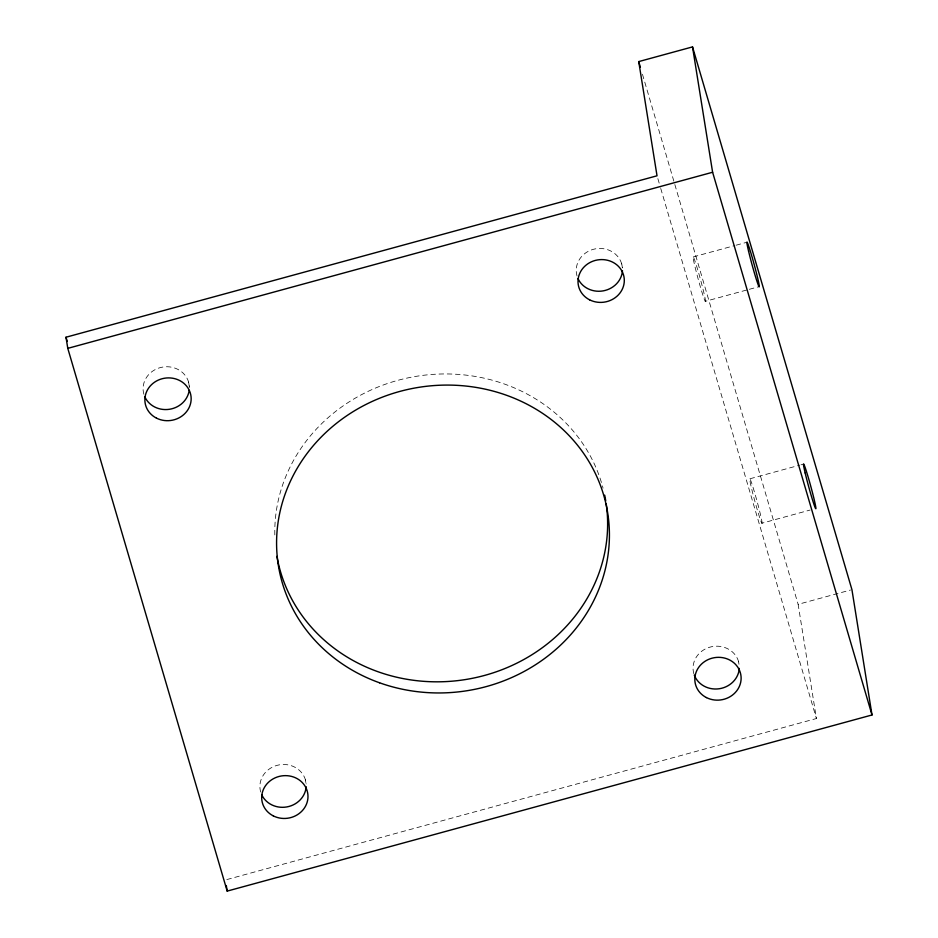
<?xml version="1.0" encoding="UTF-8"?>
<svg xmlns="http://www.w3.org/2000/svg" width="938" height="938" viewBox="0 0 938 938"><rect width="100%" height="100%" fill="white"/><g stroke="black" fill="none" stroke-linecap="round" stroke-linejoin="round"><path stroke-width="0.7" stroke-dasharray="4.69 3.52" d="M693.334 256.883L734.724 245.58M736.096 245.205L747.129 242.192M705.212 301.356A23.204 1.055 74.7 0 0 697.849 270.203A23.204 1.055 74.7 0 0 694.765 265.794A23.204 1.055 74.7 0 0 705.212 301.356L747.973 289.678M749.345 289.303L759.006 286.665M749.954 478.767L799.61 465.213M800.982 464.826L803.749 464.076M761.82 523.24A23.204 1.055 74.7 0 0 754.457 492.087A23.204 1.055 74.7 0 0 751.385 487.678A23.204 1.055 74.7 0 0 761.82 523.24L810.104 510.049M226.808 879.574L816.423 718.531L798.132 604.33L850.543 590.014M642.448 74.243L798.132 604.33M657.855 178.607L660.329 187.049M660.739 188.456L816.423 718.531M738.546 661.501L738.992 664.28M621.73 263.742L622.398 267.928A23.204 21.375 -9.1 0 0 595.571 248.816A23.204 21.375 -9.1 0 0 577.022 275.96M305.401 779.795L305.847 782.585M188.585 382.047L189.253 386.221M143.877 394.253A23.204 21.375 -9.1 0 1 163.165 367.004A23.204 21.375 -9.1 0 1 189.382 387.57M260.694 792.012A23.204 21.375 -9.1 0 1 279.243 764.869A23.204 21.375 -9.1 0 1 306.151 783.922M693.839 673.707A23.204 21.375 -9.1 0 1 711.637 646.716A23.204 21.375 -9.1 0 1 739.144 664.233M274.822 534.953A166.741 153.598 -9.1 0 1 419.99 375.751A166.741 153.598 -9.1 0 1 603.04 488.147"/><path stroke-width="1.41" d="M638.731 61.591L692.525 46.9L851.927 589.639L872 714.979L227.184 891.1L67.782 348.361L66 337.223L657.022 175.793L638.731 61.591L640.384 67.219M67.782 348.361L712.61 172.252L692.525 46.9M712.61 172.252L872 714.979M66 337.223L67.231 341.444M226.293 885.531L227.184 891.1M622.48 270.66A23.204 21.375 -9.1 0 1 603.181 290.874A23.204 21.375 -9.1 0 1 577.996 278.586M189.195 390.372A23.204 21.375 -9.1 0 1 169.286 409.308A23.204 21.375 -9.1 0 1 144.851 396.891M306.151 786.712A23.204 21.375 -9.1 0 1 286.864 806.926A23.204 21.375 -9.1 0 1 261.667 794.638M739.296 668.407A23.204 21.375 -9.1 0 1 719.247 688.75A23.204 21.375 -9.1 0 1 694.272 675.032M606.171 503.624A166.741 153.598 -9.1 0 1 465.506 679.546A166.741 153.598 -9.1 0 1 276.933 556.375M604.682 495.147A166.741 153.598 -9.1 0 1 605.737 500.798M156.47 418.125A23.204 21.375 -9.1 0 0 191.164 398.709A23.204 21.375 -9.1 0 0 156.4 381.051A23.204 21.375 -9.1 0 0 156.47 418.125M805.167 472.987A23.204 1.055 74.7 0 0 815.614 508.548A23.204 1.055 74.7 0 0 808.251 477.395A23.204 1.055 74.7 0 0 805.167 472.987M589.615 299.832A23.204 21.375 -9.1 0 0 624.309 280.403A23.204 21.375 -9.1 0 0 589.545 262.746A23.204 21.375 -9.1 0 0 589.615 299.832M273.286 815.884A23.204 21.375 -9.1 0 0 307.992 796.456A23.204 21.375 -9.1 0 0 273.228 778.798A23.204 21.375 -9.1 0 0 273.286 815.884M706.431 697.579A23.204 21.375 -9.1 0 0 741.126 678.162A23.204 21.375 -9.1 0 0 706.361 660.493A23.204 21.375 -9.1 0 0 706.431 697.579M379.562 682.794A166.741 153.598 -9.1 0 0 607.965 514.763A166.741 153.598 -9.1 0 0 341.467 419.497A166.741 153.598 -9.1 0 0 379.562 682.794M748.559 251.103A23.204 1.055 74.7 0 0 759.006 286.665A23.204 1.055 74.7 0 0 751.643 255.511A23.204 1.055 74.7 0 0 748.559 251.103"/></g></svg>
